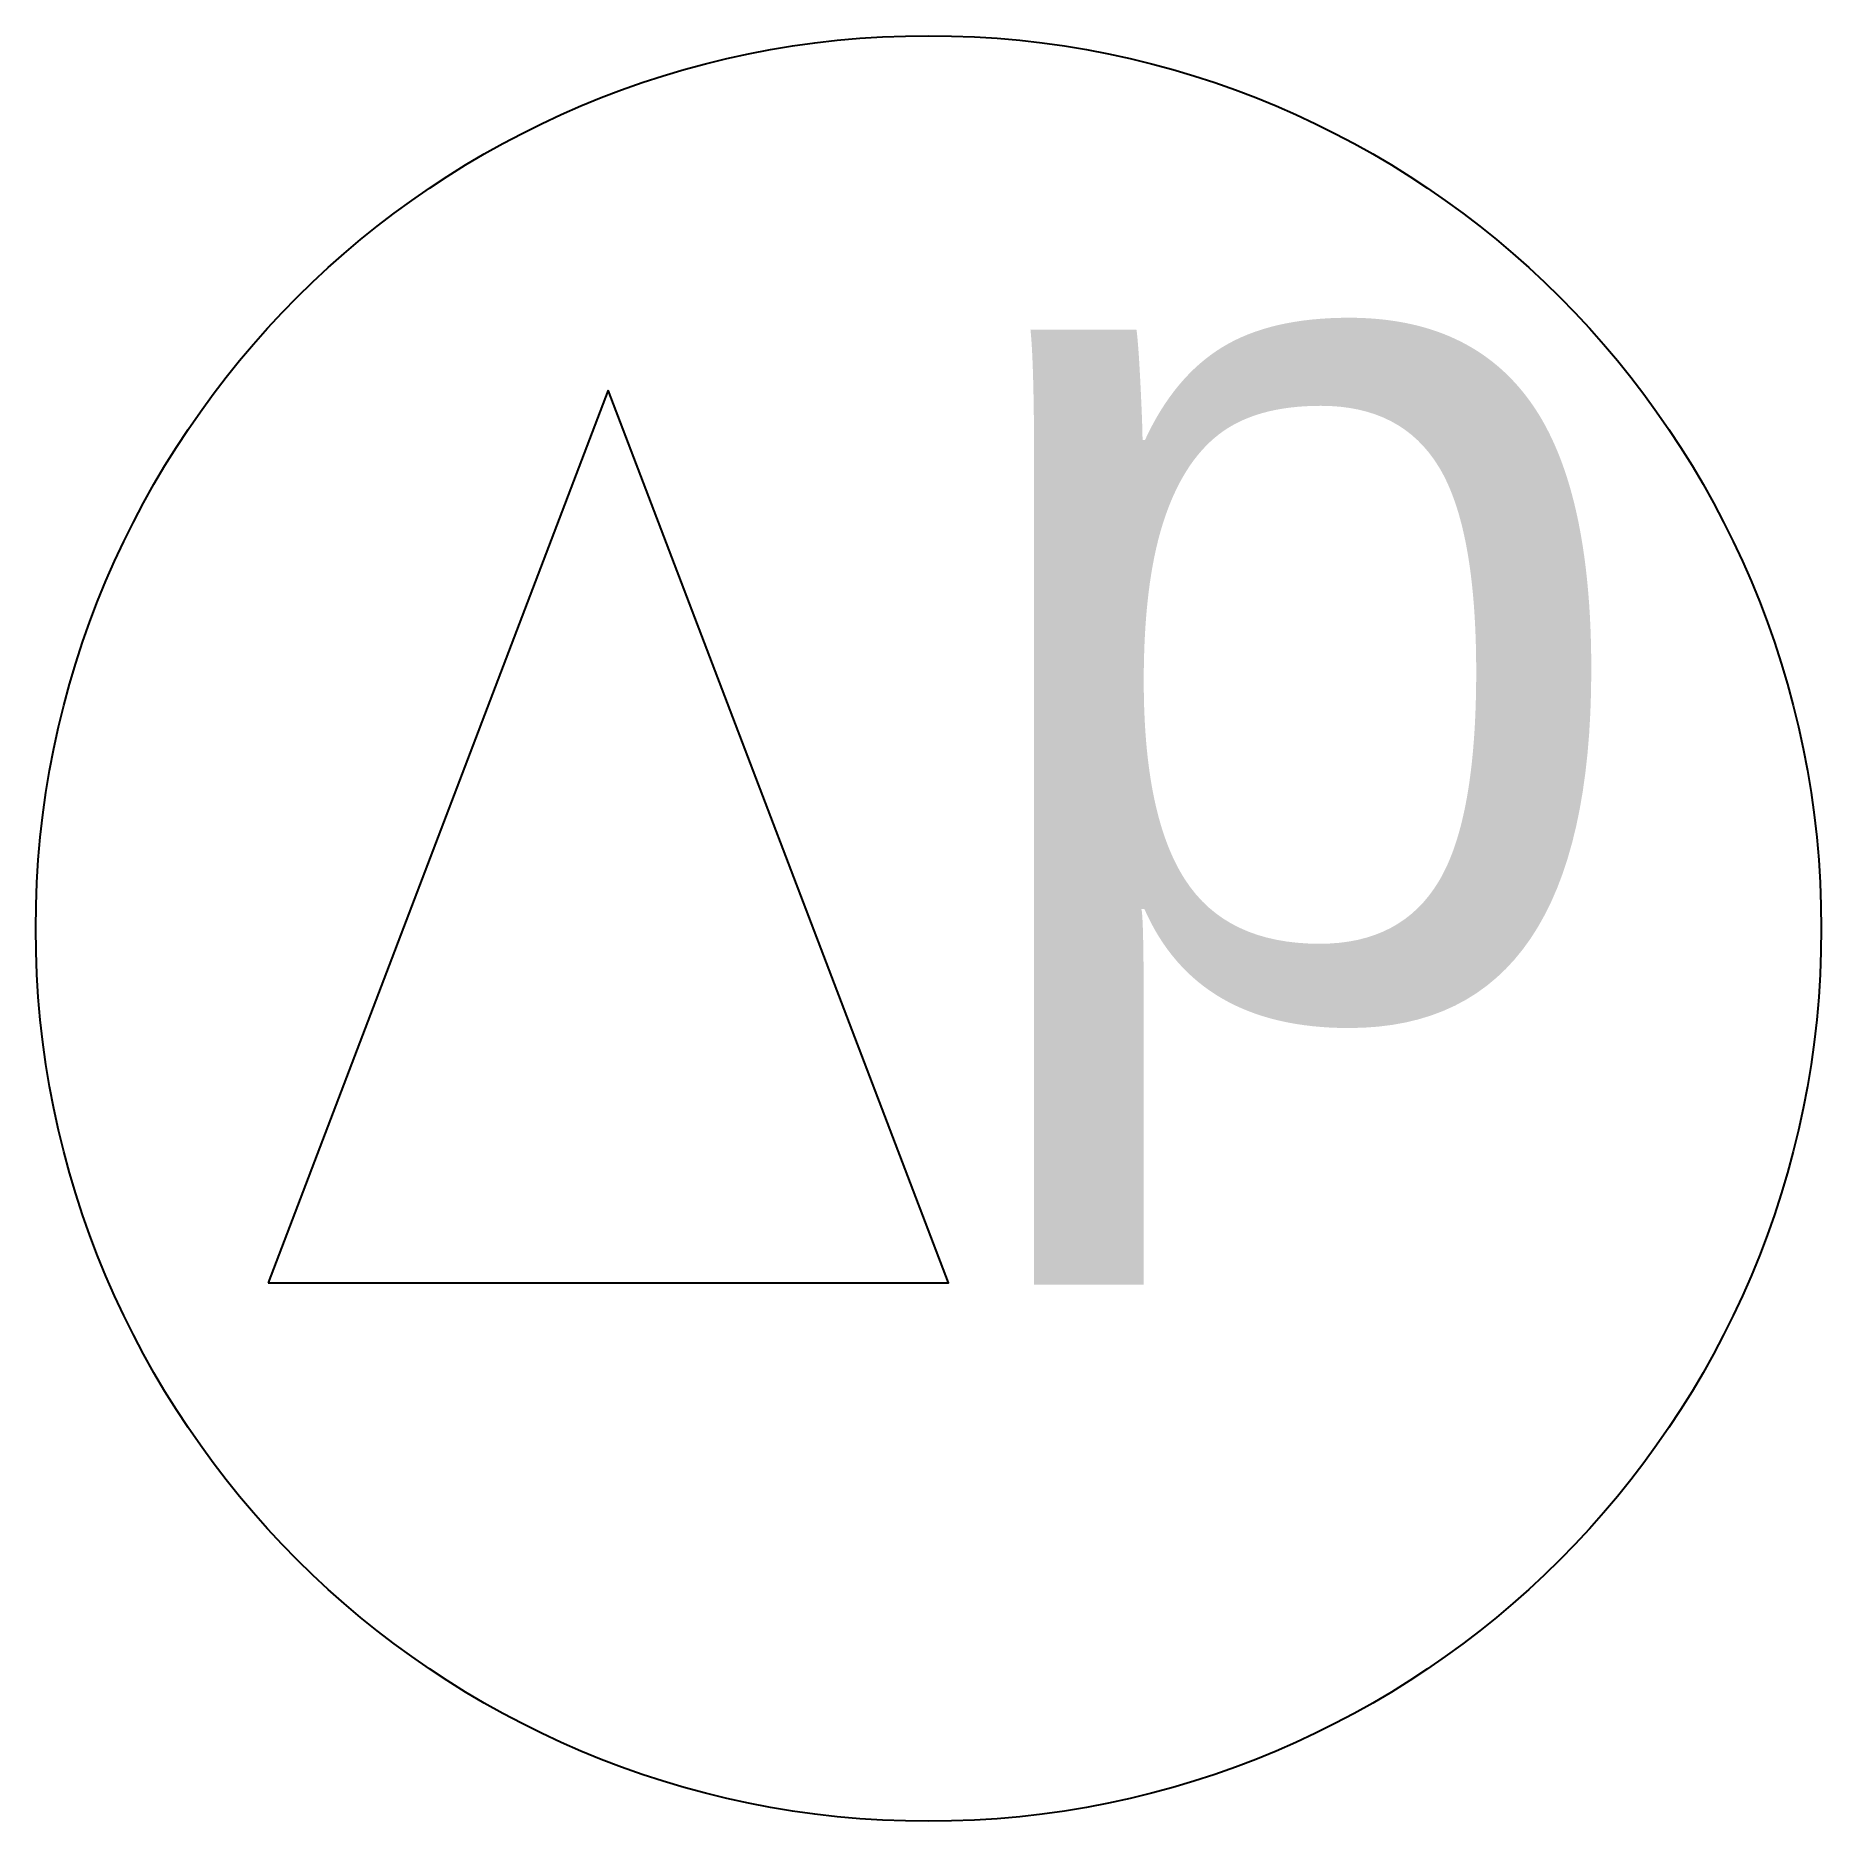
# Model space of a CAD drawing. Header units: millimetres. Extents: x -100 to 100, y -100 to 100.
import ezdxf
from ezdxf.enums import TextEntityAlignment as Align

# ---------------------------------------------------------------- set-up
doc = ezdxf.new("R2010")
doc.units = ezdxf.units.MM
doc.styles.add('EHS_Text', font='arial.ttf')

msp = doc.modelspace()

# ---------------------------------------------------------------- linework, layer by layer
at = {"color": 0, "linetype": 'ByBlock', "lineweight": -2}
msp.add_line((-35.87, 60.28), (-73.97, -39.7), dxfattribs=at)
msp.add_lwpolyline([(-73.97, -39.7), (2.24, -39.7), (-35.87, 60.28)], dxfattribs=at)
msp.add_circle((0, 0), 100, dxfattribs=at)

# ---------------------------------------------------------------- texts
at = {"color": 0, "linetype": 'ByBlock', "lineweight": -2, "style": 'EHS_Text'}
msp.add_text('p', height=100, dxfattribs=at).set_placement((2.42, 40.27), align=Align.MIDDLE_LEFT)

doc.saveas('drawing.dxf')
